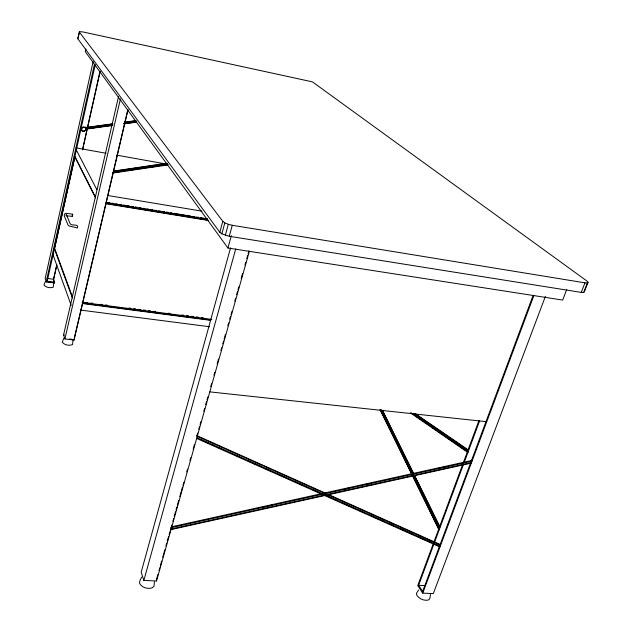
<?xml version="1.0" encoding="UTF-8"?>
<svg xmlns="http://www.w3.org/2000/svg" width="632" height="632" viewBox="0 0 632 632"><rect width="100%" height="100%" fill="white"/><g stroke="black" fill="none" stroke-linecap="round" stroke-linejoin="round"><path stroke-width="0.95" d="M53.657 283.334L53.214 287.236C50.149 288.287 46.104 287.552 43.932 285.064L45.417 281.398M73.012 340.174L72.538 344.566C69.196 346.044 64.543 345.096 62.252 342.204L63.879 338.073M154.405 581.803L154.018 586.322L151.925 587.965C147.414 589.15 141.837 587.634 139.546 583.328L139.767 580.99L141.726 577.063M430.542 594.301L429.847 598.409L428.701 599.934C424.412 601.19 419.782 598.986 417.025 595.692L416.409 593.519L418.574 589.956M77.807 38.726L79.521 31.6L83.061 31.971L312.429 81.868L586.946 281.027L588.068 282.275L584.363 291.802L583.636 292.49L581.258 292.403L229.274 236.289L221.84 233.856L219.825 232.292L77.807 38.726L79.34 32.445M85.928 48.988L85.328 51.753L227.923 248.013L562.678 300.074L566.746 289.456M93.141 61.446L45.156 278.578L46.239 281.872L54.534 283.002L53.681 279.289L47.155 278.388M46.239 281.872L94.421 64.361M47.037 281.983L95.266 64.551M56.414 266.246L53.404 279.707L54.534 283.002M82.436 149.871L87.169 128.715M87.595 126.787L99.856 71.969M53.515 280.023L56.912 264.84M82.76 149.255L100.212 71.226M128.067 109.549L74.062 340.04L64.899 338.95L63.571 334.889L118.547 96.53M64.899 338.95L120.435 98.924M74.118 338.839L74.062 340.04M74.339 337.875L107.408 196.702M107.859 194.782L127.656 110.268M219.825 232.292L222.796 221.319L79.269 31.94M221.84 233.856L224.834 222.859L222.796 221.319M225.308 235.325L228.31 224.313L224.834 222.859M229.274 236.289L232.292 225.292L584.971 282.844L587.349 282.938L588.068 282.275M227.923 248.013L231.312 235.657M230.569 247.799L141.189 572.244L143.867 580.421L156.546 580.998L249.332 251.394M143.867 580.421L235.76 248.834M156.578 579.141L157.905 574.401M158.98 570.609L159.778 567.757M160.315 565.861L161.65 561.121M162.716 557.321L164.849 549.729M165.916 545.937L166.722 543.093M167.251 541.189L168.586 536.449M169.123 534.553L169.921 531.702M170.458 529.806L171.793 525.066M172.86 521.266L173.658 518.422M174.195 516.526L175.53 511.778M176.059 509.882L176.857 507.038M177.395 505.142L178.73 500.394M179.796 496.602L182.466 487.114M183.004 485.21L183.801 482.366M186.74 471.93L187.538 469.086M189.94 460.546L190.745 457.694M193.147 449.162L194.482 444.414M196.884 435.875L197.682 433.031M198.748 429.231L199.554 426.387M200.083 424.491L200.881 421.647M203.82 411.211L204.626 408.359M205.692 404.567L206.49 401.723M207.027 399.819L207.825 396.975M210.764 386.539L211.562 383.695M213.964 375.155L214.762 372.303M217.171 363.763L218.506 359.023M220.908 350.483L221.706 347.639M222.772 343.84L223.578 340.996M224.107 339.1L225.442 334.352M227.844 325.812L228.65 322.968M229.716 319.176L230.514 316.324M231.051 314.428L231.849 311.584M234.788 301.148L235.586 298.304M236.652 294.504L237.458 291.66M237.988 289.764L238.785 286.912M241.195 278.372L242.53 273.632M244.932 265.092L245.73 262.248M246.796 258.448L247.602 255.605M248.131 253.708L248.929 250.857M470.421 461.281L471.804 460.049M72.269 214.856C73.107 212.384 72.522 217.937 72.135 215.765M72.688 214.177L66.202 213.332L64.867 213.632L64.243 215.907L68.043 225.063L68.951 225.932L77.412 227.97C79.269 223.112 71.392 226.517 70.16 223.681L66.321 214.556L66.052 215.773L72.388 216.357M433.22 543.891L417.768 585.548L422.761 593.124L433.299 593.606L545.384 296.392M433.908 542.035L462.403 465.192M463.082 463.343L478.874 420.754M418.25 586.275L463.501 464.315M464.188 462.474L479.609 420.904M422.279 592.382L532.966 295.784M422.761 593.124L533.953 295.381M581.258 292.403L584.971 282.844M583.636 292.49L587.349 282.938M82.073 130.927L81.457 128.833L83.021 127.222L85.13 127.435L86.932 129.007L85.905 130.05L86.805 128.446L86.402 127.411L82.934 127.064L81.37 128.675L81.986 130.769L84.261 131.401L86.932 129.007L112.306 125.515M81.986 130.769L84.167 131.243L85.81 129.892M85.517 128.738L112.188 124.954M171.367 529L471.527 462.577M170.529 529.703L471.377 463.098M171.627 526.788L321.577 493.671M323.497 493.244L470.571 460.76L471.97 461.123M262.32 507.267L266.175 506.414M268.094 505.987L271.95 505.134M345.175 488.955L349.03 488.102M365.407 484.483L369.262 483.638M436.696 468.731L440.551 467.877M442.479 467.459L446.334 466.606M170.956 527.752L322.96 494.153M324.887 493.734L471.124 461.407L470.571 460.76M113.207 172.37L167.891 164.32M114.139 172.528L116.09 172.244M118.042 171.959L124.867 170.948M126.819 170.664L128.77 170.379M130.721 170.087L133.644 169.66M135.596 169.368L137.547 169.084M139.498 168.799L146.324 167.788M148.275 167.504L150.226 167.219M152.178 166.927L159.003 165.924M160.955 165.639L167.78 164.628M112.362 173.113L167.986 164.92M113.713 171.035L166.413 163.285M113.886 171.327L167.599 163.427M86.402 127.411L112.749 123.793M124.457 122.181L135.193 120.712M112.899 124.022L86.537 127.648L85.044 127.277M124.615 122.41L136.33 120.799M123.904 123.335L136.599 121.589M89.728 128.375L101.428 126.763M103.379 126.495L111.177 125.42M123.856 123.675L133.605 122.332M124.014 123.904L136.694 122.15M425.225 585.635L418.605 585.319L422.634 591.418M209.982 391.895L485.976 421.647M63.571 334.889L64.456 334.992M69.33 339.1L72.088 339.423M80.319 310.051L209.445 326.712M82.681 303.147L210.914 319.982M82.808 303.581L210.551 320.329M85.849 302.373L87.801 302.633M90.739 303.012L92.699 303.273M100.528 304.308L102.487 304.561M105.425 304.948L107.377 305.209M128.912 308.037L130.871 308.298M133.802 308.685L135.762 308.945M138.7 309.325L140.66 309.585M143.59 309.972L145.55 310.233M148.488 310.62L150.448 310.873M153.379 311.26L155.338 311.521M168.065 313.195L170.024 313.448M181.763 314.997L183.722 315.257M186.661 315.645L188.62 315.897M191.551 316.284L193.511 316.545M196.449 316.932L198.409 317.185M201.339 317.572L203.299 317.833M82.089 302.349L211.815 319.405M47.203 281.24L54.7 282.259M105.757 203.322L207.904 220.031M105.979 203.741L208.244 220.457M108.009 202.524L109.952 202.84M111.904 203.164L113.847 203.48M115.798 203.804L117.742 204.12M119.693 204.436L121.636 204.76M123.588 205.076L129.426 206.032M131.377 206.356L133.32 206.672M135.264 206.996L137.215 207.312M139.159 207.636L141.11 207.952M143.053 208.268L145.005 208.592M146.948 208.908L148.899 209.232M150.843 209.548L152.794 209.863M154.737 210.187L156.689 210.503M158.632 210.827L160.575 211.143M162.527 211.459L164.47 211.783M166.421 212.099L168.365 212.423M170.316 212.739L172.26 213.055M174.211 213.379L190.761 216.089M192.705 216.413L194.656 216.729M196.599 217.053L198.543 217.368M200.494 217.685L207.312 218.806M106.255 202.572L207.573 219.17M107.867 195.517L202.082 211.175M76.101 147.872L106.152 153.26M116.817 155.172L166.256 164.044M228.31 224.313L232.292 225.292M196.923 436.191L439.817 544.808M197.224 437.779L440.259 546.293M201.363 439.998L204.057 441.199M205.858 442.005L209.453 443.609M211.254 444.414L213.948 445.615M218.451 447.622L221.145 448.831M235.538 455.253L239.133 456.857M248.131 460.87L250.825 462.079M252.626 462.877L256.221 464.481M258.022 465.286L260.716 466.495M265.219 468.502L270.615 470.903M277.803 474.118L280.505 475.319M282.307 476.125L285.901 477.729M294.891 481.742L297.593 482.951M299.394 483.749L302.989 485.36M311.979 489.373L317.375 491.783M324.572 494.99L327.273 496.191M329.067 496.997L332.669 498.601M334.462 499.406L337.164 500.607M341.659 502.614L349.757 506.232M358.747 510.245L364.143 512.655M371.34 515.862L374.041 517.071M375.835 517.869L379.437 519.48M381.23 520.278L383.932 521.487M388.427 523.494L393.823 525.895M401.02 529.11L403.714 530.311M405.515 531.117L413.612 534.727M418.108 536.734L420.801 537.943M422.603 538.741L426.197 540.352M427.998 541.15L430.7 542.359M435.195 544.365L438.79 545.969L439.517 547.802M196.291 438.276L439.303 546.68M196.599 435.511L326.041 493.426M328.735 494.627L440.204 544.5M413.763 413.407L468.249 450.553M415.619 413.826L468.47 450.055M414.671 413.723L468.257 450.513M432.217 425.984L433.844 427.098M453.365 440.512L455.806 442.187M412.246 413.565L468.375 452.054M412.498 413.502L467.601 451.493M411.266 412.894L413.707 414.568M416.954 416.812L421.015 419.608M425.083 422.413L427.516 424.096M430.771 426.331L434.832 429.136M438.892 431.933L442.147 434.176M445.394 436.412L449.463 439.216M453.523 442.013L455.964 443.696M461.652 447.614L463.272 448.736M410.318 412.791L467.127 451.998M76.038 149.452L96.862 189.687M95.598 197.405L74.75 156.136L54.273 248.487L72.443 298.099M95.535 197.895L74.908 157.013L54.636 248.392L72.633 297.427M380.906 409.504L412.791 474M413.66 475.762L439.43 527.886M382.471 410.231L413.865 473.945M414.734 475.714L440.022 527.041M382.558 410.863L413.502 473.7M414.813 476.354L439.216 525.919M381.554 410.136L412.901 473.866M413.77 475.635L439.453 527.862M380.401 409.812L438.956 529.324M379.958 409.544L439.011 529.964M52.701 253.89L71.179 305.367M156.278 580.208L156.546 580.998M85.13 127.435L85.905 130.05M52.14 282.33A3.847 1.383 12.2 0 1 48.395 281.817M71.4 339.297A4.25 1.706 12.3 0 1 69.417 339.297"/></g></svg>
